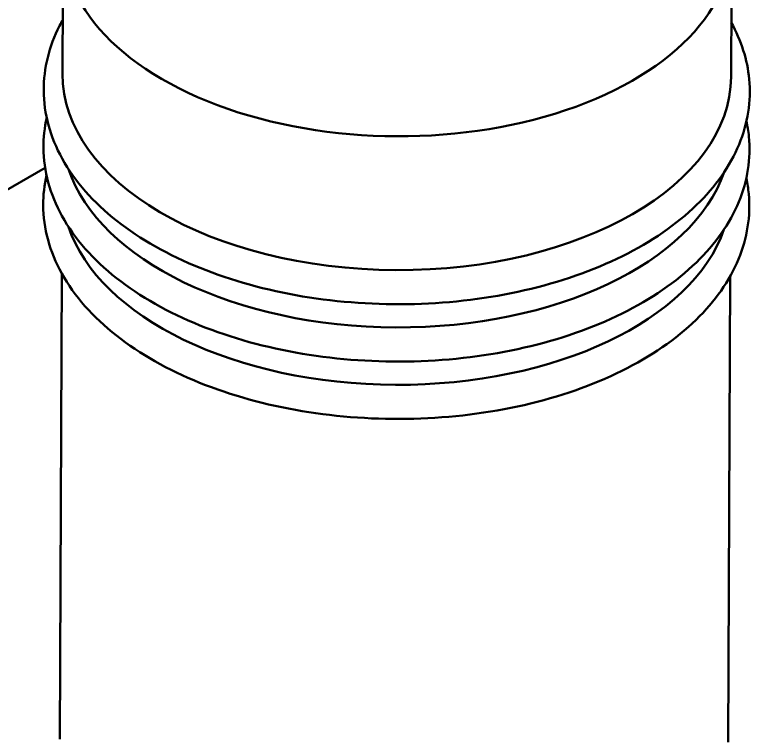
# Model space of a CAD drawing. Header units: millimetres. Extents: x 0 to 420, y 0 to 297.
# Drawn here: x 299.3 to 301.535, y 157.028 to 159.228 of the extents above; entities that cross this region are included whole.
import ezdxf

# ---------------------------------------------------------------- set-up
doc = ezdxf.new("R2010")
doc.units = ezdxf.units.MM
doc.header["$LTSCALE"] = 0.75
doc.layers.add('Visible', color=7, linetype='Continuous', lineweight=50)

msp = doc.modelspace()

# ---------------------------------------------------------------- linework, layer by layer
at = {"layer": 'Visible', "extrusion": (0, 0.816497, 0.57735)}
for p, q in [((299.4471, 159.4543), (299.4453, 159.048)), ((301.4757, 159.4455), (301.4739, 159.0392)), ((299.3922, 158.7631), (264.8382, 138.8133)), ((299.4427, 158.4423), (299.4366, 157.0281)), ((301.4713, 158.4335), (301.4652, 157.0194))]:
    msp.add_line(p, q, dxfattribs=at)
at = {"layer": 'Visible', "extrusion": (2e-16, 0, -1)}
for centre, start_param, end_param in [((300.4614, 159.4499), 3.01478, 6.409998), ((300.4589, 158.8695), 3.338029, 6.086749), ((300.4581, 158.6953), 3.338029, 6.086749)]:
    msp.add_ellipse(centre, major_axis=(-1.0143, 0.0044), ratio=0.58284, start_param=start_param, end_param=end_param, dxfattribs=at)
at = {"layer": 'Visible', "extrusion": (3e-16, 1e-16, -1)}
msp.add_ellipse((300.4596, 159.0436), major_axis=(-1.0143, 0.0044), ratio=0.58284, start_param=3.141593, end_param=6.283185, dxfattribs=at)
at = {"layer": 'Visible'}
for points, knots in [([(301.4746, 159.2038), (301.5048, 159.1492), (301.5235, 159.0911), (301.5354, 158.9653), (301.5246, 158.8976), (301.4708, 158.7677), (301.4268, 158.7057), (301.3084, 158.5907), (301.2319, 158.5384), (301.0551, 158.4507), (300.9545, 158.4157), (300.7404, 158.3666), (300.6271, 158.3526), (300.3988, 158.3464), (300.2839, 158.3543), (300.0636, 158.3913), (299.9582, 158.4204), (299.7669, 158.4977), (299.6812, 158.5459), (299.539, 158.6578), (299.4824, 158.7215), (299.4079, 158.8564), (299.3883, 158.9272), (299.3877, 159.0651), (299.4044, 159.1317), (299.4392, 159.2001), (299.4426, 159.2064), (299.4461, 159.2125)], [1.69505, 1.69505, 1.69505, 1.69505, 1.95253, 1.95253, 2.244103, 2.244103, 2.546619, 2.546619, 2.870518, 2.870518, 3.19945, 3.19945, 3.527158, 3.527158, 3.853999, 3.853999, 4.181291, 4.181291, 4.509971, 4.509971, 4.83709, 4.83709, 5.146468, 5.146468, 5.437217, 5.437217, 5.466477, 5.466477, 5.466477, 5.466477]), ([(301.521, 158.9055), (301.5244, 158.8898), (301.5268, 158.8739), (301.5346, 158.7912), (301.5239, 158.7235), (301.4701, 158.5936), (301.4261, 158.5316), (301.3076, 158.4165), (301.2311, 158.3642), (301.0544, 158.2766), (300.9538, 158.2416), (300.7397, 158.1925), (300.6263, 158.1784), (300.398, 158.1723), (300.2831, 158.1802), (300.0628, 158.2171), (299.9574, 158.2462), (299.7662, 158.3235), (299.6805, 158.3718), (299.5383, 158.4837), (299.4816, 158.5474), (299.4071, 158.6823), (299.3876, 158.7531), (299.3871, 158.8545), (299.3904, 158.8848), (299.3971, 158.9147)], [1.88303, 1.88303, 1.88303, 1.88303, 1.95253, 1.95253, 2.244103, 2.244103, 2.546619, 2.546619, 2.870518, 2.870518, 3.19945, 3.19945, 3.527158, 3.527158, 3.853999, 3.853999, 4.181291, 4.181291, 4.509971, 4.509971, 4.83709, 4.83709, 5.146468, 5.146468, 5.278498, 5.278498, 5.278498, 5.278498]), ([(301.5202, 158.7314), (301.5236, 158.7156), (301.5261, 158.6998), (301.5339, 158.617), (301.5231, 158.5494), (301.4693, 158.4195), (301.4253, 158.3575), (301.3069, 158.2424), (301.2304, 158.1901), (301.0536, 158.1025), (300.953, 158.0675), (300.7389, 158.0184), (300.6255, 158.0043), (300.3973, 157.9982), (300.2824, 158.006), (300.0621, 158.043), (299.9567, 158.0721), (299.7654, 158.1494), (299.6797, 158.1976), (299.5375, 158.3096), (299.4809, 158.3733), (299.4063, 158.5082), (299.3868, 158.579), (299.3864, 158.6804), (299.3897, 158.7107), (299.3964, 158.7406)], [1.88303, 1.88303, 1.88303, 1.88303, 1.95253, 1.95253, 2.244103, 2.244103, 2.546619, 2.546619, 2.870518, 2.870518, 3.19945, 3.19945, 3.527158, 3.527158, 3.853999, 3.853999, 4.181291, 4.181291, 4.509971, 4.509971, 4.83709, 4.83709, 5.146468, 5.146468, 5.278498, 5.278498, 5.278498, 5.278498])]:
    msp.add_open_spline(points, degree=3, knots=knots, dxfattribs=at)

doc.saveas('drawing.dxf')
